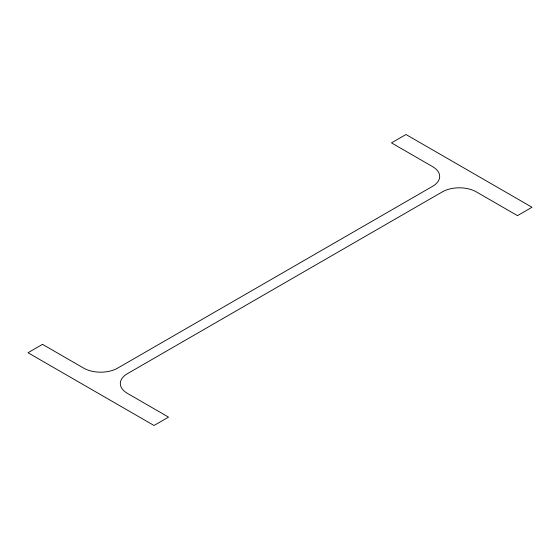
<?xml version="1.0" encoding="UTF-8"?>
<svg xmlns="http://www.w3.org/2000/svg" width="560" height="560" viewBox="0 0 560 560"><rect width="100%" height="100%" fill="white"/><g stroke="black" fill="none" stroke-linecap="round" stroke-linejoin="round"><path stroke-width="0.84" d="M42.511 344.358L28 352.737L154.014 425.488L168.525 417.116L127.344 393.337A24.024 13.874 0 0 1 127.344 373.723L442.337 191.87A24.024 13.874 0 0 1 476.308 191.87L517.489 215.642L532 207.263L405.986 134.512L391.475 142.884L432.656 166.663A24.024 13.874 0 0 1 432.656 186.277L117.663 368.13A24.024 13.874 0 0 1 83.692 368.13L42.511 344.358"/></g></svg>
